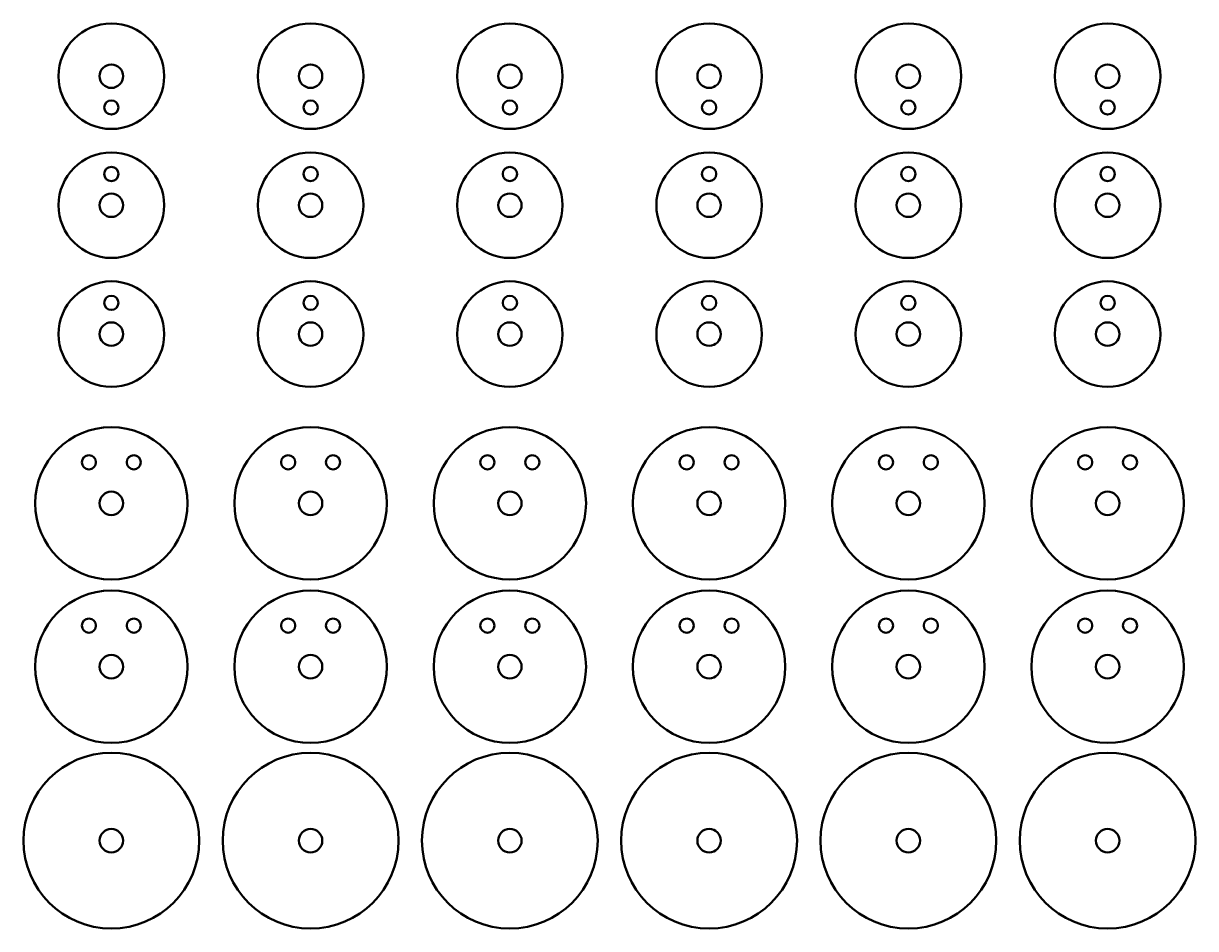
# Model space of a CAD drawing. Header units: inches. Extents: x 1117 to 1992, y -2324 to -585.
# Drawn here: x 1316.6 to 1416.6, y -1259.5 to -1182.3 of the extents above; entities that cross this region are included whole.
import ezdxf

# ---------------------------------------------------------------- set-up
doc = ezdxf.new("R2010")
doc.units = ezdxf.units.IN
doc.header["$MEASUREMENT"] = 0
doc.layers.add('Layer 1', color=7, linetype='Continuous')

# ---------------------------------------------------------------- blocks, each defined once
blk = doc.blocks.new('block 12')
at = {"layer": 'Layer 1', "color": 18, "lineweight": 50, "true_color": 0x010101}
for points in [[(1324.07, -1204.29), (1321.59, -1204.29), (1319.57, -1206.31), (1319.57, -1208.79), (1319.57, -1211.28), (1321.59, -1213.29), (1324.07, -1213.29), (1326.56, -1213.29), (1328.57, -1211.28), (1328.57, -1208.79), (1328.57, -1206.31), (1326.56, -1204.29), (1324.07, -1204.29)], [(1324.07, -1209.79), (1323.52, -1209.79), (1323.07, -1209.35), (1323.07, -1208.79), (1323.07, -1208.24), (1323.52, -1207.79), (1324.07, -1207.79), (1324.62, -1207.79), (1325.07, -1208.24), (1325.07, -1208.79), (1325.07, -1209.35), (1324.62, -1209.79), (1324.07, -1209.79)]]:
    blk.add_open_spline(points, degree=3, knots=[0, 0, 0, 0, 1, 1, 1, 2, 2, 2, 3, 3, 3, 4, 4, 4, 4], dxfattribs=at)
at = {"layer": 'Layer 1', "color": 240, "lineweight": 50, "true_color": 0xec2227}
blk.add_open_spline([(1324.07, -1205.52), (1324.41, -1205.52), (1324.68, -1205.79), (1324.68, -1206.13), (1324.68, -1206.46), (1324.41, -1206.73), (1324.07, -1206.73), (1323.74, -1206.73), (1323.46, -1206.46), (1323.46, -1206.13), (1323.46, -1205.79), (1323.74, -1205.52), (1324.07, -1205.52)], degree=3, knots=[0, 0, 0, 0, 1, 1, 1, 2, 2, 2, 3, 3, 3, 4, 4, 4, 4], dxfattribs=at)
blk = doc.blocks.new('block 13')
at = {"layer": 'Layer 1', "color": 18, "lineweight": 50, "true_color": 0x010101}
for points in [[(1324.07, -1193.3), (1321.59, -1193.3), (1319.57, -1195.31), (1319.57, -1197.8), (1319.57, -1200.28), (1321.59, -1202.3), (1324.07, -1202.3), (1326.56, -1202.3), (1328.57, -1200.28), (1328.57, -1197.8), (1328.57, -1195.31), (1326.56, -1193.3), (1324.07, -1193.3)], [(1324.07, -1198.8), (1323.52, -1198.8), (1323.07, -1198.35), (1323.07, -1197.8), (1323.07, -1197.25), (1323.52, -1196.8), (1324.07, -1196.8), (1324.62, -1196.8), (1325.07, -1197.25), (1325.07, -1197.8), (1325.07, -1198.35), (1324.62, -1198.8), (1324.07, -1198.8)]]:
    blk.add_open_spline(points, degree=3, knots=[0, 0, 0, 0, 1, 1, 1, 2, 2, 2, 3, 3, 3, 4, 4, 4, 4], dxfattribs=at)
at = {"layer": 'Layer 1', "color": 240, "lineweight": 50, "true_color": 0xec2227}
blk.add_open_spline([(1324.07, -1194.52), (1324.41, -1194.52), (1324.68, -1194.8), (1324.68, -1195.13), (1324.68, -1195.47), (1324.41, -1195.74), (1324.07, -1195.74), (1323.74, -1195.74), (1323.46, -1195.47), (1323.46, -1195.13), (1323.46, -1194.8), (1323.74, -1194.52), (1324.07, -1194.52)], degree=3, knots=[0, 0, 0, 0, 1, 1, 1, 2, 2, 2, 3, 3, 3, 4, 4, 4, 4], dxfattribs=at)
blk = doc.blocks.new('block 14')
at = {"layer": 'Layer 1', "color": 18, "lineweight": 50, "true_color": 0x010101}
for points in [[(1324.07, -1216.73), (1320.48, -1216.73), (1317.57, -1219.64), (1317.57, -1223.23), (1317.57, -1226.82), (1320.48, -1229.73), (1324.07, -1229.73), (1327.66, -1229.73), (1330.57, -1226.82), (1330.57, -1223.23), (1330.57, -1219.64), (1327.66, -1216.73), (1324.07, -1216.73)], [(1324.07, -1224.23), (1323.52, -1224.23), (1323.07, -1223.78), (1323.07, -1223.23), (1323.07, -1222.68), (1323.52, -1222.23), (1324.07, -1222.23), (1324.62, -1222.23), (1325.07, -1222.68), (1325.07, -1223.23), (1325.07, -1223.78), (1324.62, -1224.23), (1324.07, -1224.23)]]:
    blk.add_open_spline(points, degree=3, knots=[0, 0, 0, 0, 1, 1, 1, 2, 2, 2, 3, 3, 3, 4, 4, 4, 4], dxfattribs=at)
at = {"layer": 'Layer 1', "color": 240, "lineweight": 50, "true_color": 0xec2227}
for points in [[(1322.16, -1219.12), (1322.49, -1219.12), (1322.76, -1219.39), (1322.76, -1219.73), (1322.76, -1220.06), (1322.49, -1220.34), (1322.16, -1220.34), (1321.82, -1220.34), (1321.55, -1220.06), (1321.55, -1219.73), (1321.55, -1219.39), (1321.82, -1219.12), (1322.16, -1219.12)], [(1325.99, -1219.12), (1326.32, -1219.12), (1326.59, -1219.39), (1326.59, -1219.73), (1326.59, -1220.06), (1326.32, -1220.34), (1325.99, -1220.34), (1325.65, -1220.34), (1325.38, -1220.06), (1325.38, -1219.73), (1325.38, -1219.39), (1325.65, -1219.12), (1325.99, -1219.12)]]:
    blk.add_open_spline(points, degree=3, knots=[0, 0, 0, 0, 1, 1, 1, 2, 2, 2, 3, 3, 3, 4, 4, 4, 4], dxfattribs=at)
blk = doc.blocks.new('block 15')
at = {"layer": 'Layer 1', "color": 18, "lineweight": 50, "true_color": 0x010101}
for points in [[(1324.07, -1230.67), (1320.48, -1230.67), (1317.57, -1233.58), (1317.57, -1237.17), (1317.57, -1240.76), (1320.48, -1243.67), (1324.07, -1243.67), (1327.66, -1243.67), (1330.57, -1240.76), (1330.57, -1237.17), (1330.57, -1233.58), (1327.66, -1230.67), (1324.07, -1230.67)], [(1324.07, -1238.17), (1323.52, -1238.17), (1323.07, -1237.72), (1323.07, -1237.17), (1323.07, -1236.61), (1323.52, -1236.17), (1324.07, -1236.17), (1324.62, -1236.17), (1325.07, -1236.61), (1325.07, -1237.17), (1325.07, -1237.72), (1324.62, -1238.17), (1324.07, -1238.17)]]:
    blk.add_open_spline(points, degree=3, knots=[0, 0, 0, 0, 1, 1, 1, 2, 2, 2, 3, 3, 3, 4, 4, 4, 4], dxfattribs=at)
at = {"layer": 'Layer 1', "color": 240, "lineweight": 50, "true_color": 0xec2227}
for points in [[(1322.16, -1233.06), (1322.49, -1233.06), (1322.76, -1233.33), (1322.76, -1233.66), (1322.76, -1234), (1322.49, -1234.27), (1322.16, -1234.27), (1321.82, -1234.27), (1321.55, -1234), (1321.55, -1233.66), (1321.55, -1233.33), (1321.82, -1233.06), (1322.16, -1233.06)], [(1325.99, -1233.06), (1326.32, -1233.06), (1326.59, -1233.33), (1326.59, -1233.66), (1326.59, -1234), (1326.32, -1234.27), (1325.99, -1234.27), (1325.65, -1234.27), (1325.38, -1234), (1325.38, -1233.66), (1325.38, -1233.33), (1325.65, -1233.06), (1325.99, -1233.06)]]:
    blk.add_open_spline(points, degree=3, knots=[0, 0, 0, 0, 1, 1, 1, 2, 2, 2, 3, 3, 3, 4, 4, 4, 4], dxfattribs=at)
blk = doc.blocks.new('block 16')
at = {"layer": 'Layer 1', "color": 18, "lineweight": 50, "true_color": 0x010101}
for points in [[(1328.57, -1186.79), (1328.57, -1184.3), (1326.56, -1182.29), (1324.07, -1182.29), (1321.59, -1182.29), (1319.57, -1184.3), (1319.57, -1186.79), (1319.57, -1189.27), (1321.59, -1191.29), (1324.07, -1191.29), (1326.56, -1191.29), (1328.57, -1189.27), (1328.57, -1186.79)], [(1325.07, -1186.79), (1325.07, -1187.34), (1324.62, -1187.79), (1324.07, -1187.79), (1323.52, -1187.79), (1323.07, -1187.34), (1323.07, -1186.79), (1323.07, -1186.24), (1323.52, -1185.79), (1324.07, -1185.79), (1324.62, -1185.79), (1325.07, -1186.24), (1325.07, -1186.79)]]:
    blk.add_open_spline(points, degree=3, knots=[0, 0, 0, 0, 1, 1, 1, 2, 2, 2, 3, 3, 3, 4, 4, 4, 4], dxfattribs=at)
at = {"layer": 'Layer 1', "color": 240, "lineweight": 50, "true_color": 0xec2227}
blk.add_open_spline([(1324.07, -1188.85), (1324.41, -1188.85), (1324.68, -1189.12), (1324.68, -1189.46), (1324.68, -1189.79), (1324.41, -1190.06), (1324.07, -1190.06), (1323.74, -1190.06), (1323.46, -1189.79), (1323.46, -1189.46), (1323.46, -1189.12), (1323.74, -1188.85), (1324.07, -1188.85)], degree=3, knots=[0, 0, 0, 0, 1, 1, 1, 2, 2, 2, 3, 3, 3, 4, 4, 4, 4], dxfattribs=at)
blk = doc.blocks.new('block 19')
at = {"layer": 'Layer 1', "color": 18, "lineweight": 50, "true_color": 0x010101}
for points in [[(1341.07, -1204.29), (1338.59, -1204.29), (1336.57, -1206.31), (1336.57, -1208.79), (1336.57, -1211.28), (1338.59, -1213.29), (1341.07, -1213.29), (1343.56, -1213.29), (1345.57, -1211.28), (1345.57, -1208.79), (1345.57, -1206.31), (1343.56, -1204.29), (1341.07, -1204.29)], [(1341.07, -1209.79), (1340.52, -1209.79), (1340.07, -1209.35), (1340.07, -1208.79), (1340.07, -1208.24), (1340.52, -1207.79), (1341.07, -1207.79), (1341.62, -1207.79), (1342.07, -1208.24), (1342.07, -1208.79), (1342.07, -1209.35), (1341.62, -1209.79), (1341.07, -1209.79)]]:
    blk.add_open_spline(points, degree=3, knots=[0, 0, 0, 0, 1, 1, 1, 2, 2, 2, 3, 3, 3, 4, 4, 4, 4], dxfattribs=at)
at = {"layer": 'Layer 1', "color": 240, "lineweight": 50, "true_color": 0xec2227}
blk.add_open_spline([(1341.07, -1205.52), (1341.41, -1205.52), (1341.68, -1205.79), (1341.68, -1206.13), (1341.68, -1206.46), (1341.41, -1206.73), (1341.07, -1206.73), (1340.74, -1206.73), (1340.46, -1206.46), (1340.46, -1206.13), (1340.46, -1205.79), (1340.74, -1205.52), (1341.07, -1205.52)], degree=3, knots=[0, 0, 0, 0, 1, 1, 1, 2, 2, 2, 3, 3, 3, 4, 4, 4, 4], dxfattribs=at)
blk = doc.blocks.new('block 20')
at = {"layer": 'Layer 1', "color": 18, "lineweight": 50, "true_color": 0x010101}
for points in [[(1341.07, -1193.3), (1338.59, -1193.3), (1336.57, -1195.31), (1336.57, -1197.8), (1336.57, -1200.28), (1338.59, -1202.3), (1341.07, -1202.3), (1343.56, -1202.3), (1345.57, -1200.28), (1345.57, -1197.8), (1345.57, -1195.31), (1343.56, -1193.3), (1341.07, -1193.3)], [(1341.07, -1198.8), (1340.52, -1198.8), (1340.07, -1198.35), (1340.07, -1197.8), (1340.07, -1197.25), (1340.52, -1196.8), (1341.07, -1196.8), (1341.62, -1196.8), (1342.07, -1197.25), (1342.07, -1197.8), (1342.07, -1198.35), (1341.62, -1198.8), (1341.07, -1198.8)]]:
    blk.add_open_spline(points, degree=3, knots=[0, 0, 0, 0, 1, 1, 1, 2, 2, 2, 3, 3, 3, 4, 4, 4, 4], dxfattribs=at)
at = {"layer": 'Layer 1', "color": 240, "lineweight": 50, "true_color": 0xec2227}
blk.add_open_spline([(1341.07, -1194.52), (1341.41, -1194.52), (1341.68, -1194.8), (1341.68, -1195.13), (1341.68, -1195.47), (1341.41, -1195.74), (1341.07, -1195.74), (1340.74, -1195.74), (1340.46, -1195.47), (1340.46, -1195.13), (1340.46, -1194.8), (1340.74, -1194.52), (1341.07, -1194.52)], degree=3, knots=[0, 0, 0, 0, 1, 1, 1, 2, 2, 2, 3, 3, 3, 4, 4, 4, 4], dxfattribs=at)
blk = doc.blocks.new('block 21')
at = {"layer": 'Layer 1', "color": 18, "lineweight": 50, "true_color": 0x010101}
for points in [[(1341.07, -1216.73), (1337.48, -1216.73), (1334.57, -1219.64), (1334.57, -1223.23), (1334.57, -1226.82), (1337.48, -1229.73), (1341.07, -1229.73), (1344.66, -1229.73), (1347.57, -1226.82), (1347.57, -1223.23), (1347.57, -1219.64), (1344.66, -1216.73), (1341.07, -1216.73)], [(1341.07, -1224.23), (1340.52, -1224.23), (1340.07, -1223.78), (1340.07, -1223.23), (1340.07, -1222.68), (1340.52, -1222.23), (1341.07, -1222.23), (1341.62, -1222.23), (1342.07, -1222.68), (1342.07, -1223.23), (1342.07, -1223.78), (1341.62, -1224.23), (1341.07, -1224.23)]]:
    blk.add_open_spline(points, degree=3, knots=[0, 0, 0, 0, 1, 1, 1, 2, 2, 2, 3, 3, 3, 4, 4, 4, 4], dxfattribs=at)
at = {"layer": 'Layer 1', "color": 240, "lineweight": 50, "true_color": 0xec2227}
for points in [[(1339.16, -1219.12), (1339.49, -1219.12), (1339.76, -1219.39), (1339.76, -1219.73), (1339.76, -1220.06), (1339.49, -1220.34), (1339.16, -1220.34), (1338.82, -1220.34), (1338.55, -1220.06), (1338.55, -1219.73), (1338.55, -1219.39), (1338.82, -1219.12), (1339.16, -1219.12)], [(1342.99, -1219.12), (1343.32, -1219.12), (1343.59, -1219.39), (1343.59, -1219.73), (1343.59, -1220.06), (1343.32, -1220.34), (1342.99, -1220.34), (1342.65, -1220.34), (1342.38, -1220.06), (1342.38, -1219.73), (1342.38, -1219.39), (1342.65, -1219.12), (1342.99, -1219.12)]]:
    blk.add_open_spline(points, degree=3, knots=[0, 0, 0, 0, 1, 1, 1, 2, 2, 2, 3, 3, 3, 4, 4, 4, 4], dxfattribs=at)
blk = doc.blocks.new('block 22')
at = {"layer": 'Layer 1', "color": 18, "lineweight": 50, "true_color": 0x010101}
for points in [[(1341.07, -1230.67), (1337.48, -1230.67), (1334.57, -1233.58), (1334.57, -1237.17), (1334.57, -1240.76), (1337.48, -1243.67), (1341.07, -1243.67), (1344.66, -1243.67), (1347.57, -1240.76), (1347.57, -1237.17), (1347.57, -1233.58), (1344.66, -1230.67), (1341.07, -1230.67)], [(1341.07, -1238.17), (1340.52, -1238.17), (1340.07, -1237.72), (1340.07, -1237.17), (1340.07, -1236.61), (1340.52, -1236.17), (1341.07, -1236.17), (1341.62, -1236.17), (1342.07, -1236.61), (1342.07, -1237.17), (1342.07, -1237.72), (1341.62, -1238.17), (1341.07, -1238.17)]]:
    blk.add_open_spline(points, degree=3, knots=[0, 0, 0, 0, 1, 1, 1, 2, 2, 2, 3, 3, 3, 4, 4, 4, 4], dxfattribs=at)
at = {"layer": 'Layer 1', "color": 240, "lineweight": 50, "true_color": 0xec2227}
for points in [[(1339.16, -1233.06), (1339.49, -1233.06), (1339.76, -1233.33), (1339.76, -1233.66), (1339.76, -1234), (1339.49, -1234.27), (1339.16, -1234.27), (1338.82, -1234.27), (1338.55, -1234), (1338.55, -1233.66), (1338.55, -1233.33), (1338.82, -1233.06), (1339.16, -1233.06)], [(1342.99, -1233.06), (1343.32, -1233.06), (1343.59, -1233.33), (1343.59, -1233.66), (1343.59, -1234), (1343.32, -1234.27), (1342.99, -1234.27), (1342.65, -1234.27), (1342.38, -1234), (1342.38, -1233.66), (1342.38, -1233.33), (1342.65, -1233.06), (1342.99, -1233.06)]]:
    blk.add_open_spline(points, degree=3, knots=[0, 0, 0, 0, 1, 1, 1, 2, 2, 2, 3, 3, 3, 4, 4, 4, 4], dxfattribs=at)
blk = doc.blocks.new('block 23')
at = {"layer": 'Layer 1', "color": 18, "lineweight": 50, "true_color": 0x010101}
for points in [[(1345.57, -1186.79), (1345.57, -1184.3), (1343.56, -1182.29), (1341.07, -1182.29), (1338.59, -1182.29), (1336.57, -1184.3), (1336.57, -1186.79), (1336.57, -1189.27), (1338.59, -1191.29), (1341.07, -1191.29), (1343.56, -1191.29), (1345.57, -1189.27), (1345.57, -1186.79)], [(1342.07, -1186.79), (1342.07, -1187.34), (1341.62, -1187.79), (1341.07, -1187.79), (1340.52, -1187.79), (1340.07, -1187.34), (1340.07, -1186.79), (1340.07, -1186.24), (1340.52, -1185.79), (1341.07, -1185.79), (1341.62, -1185.79), (1342.07, -1186.24), (1342.07, -1186.79)]]:
    blk.add_open_spline(points, degree=3, knots=[0, 0, 0, 0, 1, 1, 1, 2, 2, 2, 3, 3, 3, 4, 4, 4, 4], dxfattribs=at)
at = {"layer": 'Layer 1', "color": 240, "lineweight": 50, "true_color": 0xec2227}
blk.add_open_spline([(1341.07, -1188.85), (1341.41, -1188.85), (1341.68, -1189.12), (1341.68, -1189.46), (1341.68, -1189.79), (1341.41, -1190.06), (1341.07, -1190.06), (1340.74, -1190.06), (1340.46, -1189.79), (1340.46, -1189.46), (1340.46, -1189.12), (1340.74, -1188.85), (1341.07, -1188.85)], degree=3, knots=[0, 0, 0, 0, 1, 1, 1, 2, 2, 2, 3, 3, 3, 4, 4, 4, 4], dxfattribs=at)
blk = doc.blocks.new('block 26')
at = {"layer": 'Layer 1', "color": 18, "lineweight": 50, "true_color": 0x010101}
for points in [[(1358.07, -1204.29), (1355.59, -1204.29), (1353.57, -1206.31), (1353.57, -1208.79), (1353.57, -1211.28), (1355.59, -1213.29), (1358.07, -1213.29), (1360.56, -1213.29), (1362.57, -1211.28), (1362.57, -1208.79), (1362.57, -1206.31), (1360.56, -1204.29), (1358.07, -1204.29)], [(1358.07, -1209.79), (1357.52, -1209.79), (1357.07, -1209.35), (1357.07, -1208.79), (1357.07, -1208.24), (1357.52, -1207.79), (1358.07, -1207.79), (1358.62, -1207.79), (1359.07, -1208.24), (1359.07, -1208.79), (1359.07, -1209.35), (1358.62, -1209.79), (1358.07, -1209.79)]]:
    blk.add_open_spline(points, degree=3, knots=[0, 0, 0, 0, 1, 1, 1, 2, 2, 2, 3, 3, 3, 4, 4, 4, 4], dxfattribs=at)
at = {"layer": 'Layer 1', "color": 240, "lineweight": 50, "true_color": 0xec2227}
blk.add_open_spline([(1358.07, -1205.52), (1358.41, -1205.52), (1358.68, -1205.79), (1358.68, -1206.13), (1358.68, -1206.46), (1358.41, -1206.73), (1358.07, -1206.73), (1357.74, -1206.73), (1357.46, -1206.46), (1357.46, -1206.13), (1357.46, -1205.79), (1357.74, -1205.52), (1358.07, -1205.52)], degree=3, knots=[0, 0, 0, 0, 1, 1, 1, 2, 2, 2, 3, 3, 3, 4, 4, 4, 4], dxfattribs=at)
blk = doc.blocks.new('block 27')
at = {"layer": 'Layer 1', "color": 18, "lineweight": 50, "true_color": 0x010101}
for points in [[(1358.07, -1193.3), (1355.59, -1193.3), (1353.57, -1195.31), (1353.57, -1197.8), (1353.57, -1200.28), (1355.59, -1202.3), (1358.07, -1202.3), (1360.56, -1202.3), (1362.57, -1200.28), (1362.57, -1197.8), (1362.57, -1195.31), (1360.56, -1193.3), (1358.07, -1193.3)], [(1358.07, -1198.8), (1357.52, -1198.8), (1357.07, -1198.35), (1357.07, -1197.8), (1357.07, -1197.25), (1357.52, -1196.8), (1358.07, -1196.8), (1358.62, -1196.8), (1359.07, -1197.25), (1359.07, -1197.8), (1359.07, -1198.35), (1358.62, -1198.8), (1358.07, -1198.8)]]:
    blk.add_open_spline(points, degree=3, knots=[0, 0, 0, 0, 1, 1, 1, 2, 2, 2, 3, 3, 3, 4, 4, 4, 4], dxfattribs=at)
at = {"layer": 'Layer 1', "color": 240, "lineweight": 50, "true_color": 0xec2227}
blk.add_open_spline([(1358.07, -1194.52), (1358.41, -1194.52), (1358.68, -1194.8), (1358.68, -1195.13), (1358.68, -1195.47), (1358.41, -1195.74), (1358.07, -1195.74), (1357.74, -1195.74), (1357.46, -1195.47), (1357.46, -1195.13), (1357.46, -1194.8), (1357.74, -1194.52), (1358.07, -1194.52)], degree=3, knots=[0, 0, 0, 0, 1, 1, 1, 2, 2, 2, 3, 3, 3, 4, 4, 4, 4], dxfattribs=at)
blk = doc.blocks.new('block 28')
at = {"layer": 'Layer 1', "color": 18, "lineweight": 50, "true_color": 0x010101}
for points in [[(1358.07, -1216.73), (1354.48, -1216.73), (1351.57, -1219.64), (1351.57, -1223.23), (1351.57, -1226.82), (1354.48, -1229.73), (1358.07, -1229.73), (1361.66, -1229.73), (1364.57, -1226.82), (1364.57, -1223.23), (1364.57, -1219.64), (1361.66, -1216.73), (1358.07, -1216.73)], [(1358.07, -1224.23), (1357.52, -1224.23), (1357.07, -1223.78), (1357.07, -1223.23), (1357.07, -1222.68), (1357.52, -1222.23), (1358.07, -1222.23), (1358.62, -1222.23), (1359.07, -1222.68), (1359.07, -1223.23), (1359.07, -1223.78), (1358.62, -1224.23), (1358.07, -1224.23)]]:
    blk.add_open_spline(points, degree=3, knots=[0, 0, 0, 0, 1, 1, 1, 2, 2, 2, 3, 3, 3, 4, 4, 4, 4], dxfattribs=at)
at = {"layer": 'Layer 1', "color": 240, "lineweight": 50, "true_color": 0xec2227}
for points in [[(1356.16, -1219.12), (1356.49, -1219.12), (1356.76, -1219.39), (1356.76, -1219.73), (1356.76, -1220.06), (1356.49, -1220.34), (1356.16, -1220.34), (1355.82, -1220.34), (1355.55, -1220.06), (1355.55, -1219.73), (1355.55, -1219.39), (1355.82, -1219.12), (1356.16, -1219.12)], [(1359.98, -1219.12), (1360.32, -1219.12), (1360.59, -1219.39), (1360.59, -1219.73), (1360.59, -1220.06), (1360.32, -1220.34), (1359.98, -1220.34), (1359.65, -1220.34), (1359.38, -1220.06), (1359.38, -1219.73), (1359.38, -1219.39), (1359.65, -1219.12), (1359.98, -1219.12)]]:
    blk.add_open_spline(points, degree=3, knots=[0, 0, 0, 0, 1, 1, 1, 2, 2, 2, 3, 3, 3, 4, 4, 4, 4], dxfattribs=at)
blk = doc.blocks.new('block 29')
at = {"layer": 'Layer 1', "color": 18, "lineweight": 50, "true_color": 0x010101}
for points in [[(1358.07, -1230.67), (1354.48, -1230.67), (1351.57, -1233.58), (1351.57, -1237.17), (1351.57, -1240.76), (1354.48, -1243.67), (1358.07, -1243.67), (1361.66, -1243.67), (1364.57, -1240.76), (1364.57, -1237.17), (1364.57, -1233.58), (1361.66, -1230.67), (1358.07, -1230.67)], [(1358.07, -1238.17), (1357.52, -1238.17), (1357.07, -1237.72), (1357.07, -1237.17), (1357.07, -1236.61), (1357.52, -1236.17), (1358.07, -1236.17), (1358.62, -1236.17), (1359.07, -1236.61), (1359.07, -1237.17), (1359.07, -1237.72), (1358.62, -1238.17), (1358.07, -1238.17)]]:
    blk.add_open_spline(points, degree=3, knots=[0, 0, 0, 0, 1, 1, 1, 2, 2, 2, 3, 3, 3, 4, 4, 4, 4], dxfattribs=at)
at = {"layer": 'Layer 1', "color": 240, "lineweight": 50, "true_color": 0xec2227}
for points in [[(1356.16, -1233.06), (1356.49, -1233.06), (1356.76, -1233.33), (1356.76, -1233.66), (1356.76, -1234), (1356.49, -1234.27), (1356.16, -1234.27), (1355.82, -1234.27), (1355.55, -1234), (1355.55, -1233.66), (1355.55, -1233.33), (1355.82, -1233.06), (1356.16, -1233.06)], [(1359.98, -1233.06), (1360.32, -1233.06), (1360.59, -1233.33), (1360.59, -1233.66), (1360.59, -1234), (1360.32, -1234.27), (1359.98, -1234.27), (1359.65, -1234.27), (1359.38, -1234), (1359.38, -1233.66), (1359.38, -1233.33), (1359.65, -1233.06), (1359.98, -1233.06)]]:
    blk.add_open_spline(points, degree=3, knots=[0, 0, 0, 0, 1, 1, 1, 2, 2, 2, 3, 3, 3, 4, 4, 4, 4], dxfattribs=at)
blk = doc.blocks.new('block 30')
at = {"layer": 'Layer 1', "color": 18, "lineweight": 50, "true_color": 0x010101}
for points in [[(1362.57, -1186.79), (1362.57, -1184.3), (1360.56, -1182.29), (1358.07, -1182.29), (1355.59, -1182.29), (1353.57, -1184.3), (1353.57, -1186.79), (1353.57, -1189.27), (1355.59, -1191.29), (1358.07, -1191.29), (1360.56, -1191.29), (1362.57, -1189.27), (1362.57, -1186.79)], [(1359.07, -1186.79), (1359.07, -1187.34), (1358.62, -1187.79), (1358.07, -1187.79), (1357.52, -1187.79), (1357.07, -1187.34), (1357.07, -1186.79), (1357.07, -1186.24), (1357.52, -1185.79), (1358.07, -1185.79), (1358.62, -1185.79), (1359.07, -1186.24), (1359.07, -1186.79)]]:
    blk.add_open_spline(points, degree=3, knots=[0, 0, 0, 0, 1, 1, 1, 2, 2, 2, 3, 3, 3, 4, 4, 4, 4], dxfattribs=at)
at = {"layer": 'Layer 1', "color": 240, "lineweight": 50, "true_color": 0xec2227}
blk.add_open_spline([(1358.07, -1188.85), (1358.41, -1188.85), (1358.68, -1189.12), (1358.68, -1189.46), (1358.68, -1189.79), (1358.41, -1190.06), (1358.07, -1190.06), (1357.74, -1190.06), (1357.46, -1189.79), (1357.46, -1189.46), (1357.46, -1189.12), (1357.74, -1188.85), (1358.07, -1188.85)], degree=3, knots=[0, 0, 0, 0, 1, 1, 1, 2, 2, 2, 3, 3, 3, 4, 4, 4, 4], dxfattribs=at)
blk = doc.blocks.new('block 33')
at = {"layer": 'Layer 1', "color": 18, "lineweight": 50, "true_color": 0x010101}
for points in [[(1375.07, -1204.29), (1372.59, -1204.29), (1370.57, -1206.31), (1370.57, -1208.79), (1370.57, -1211.28), (1372.59, -1213.29), (1375.07, -1213.29), (1377.56, -1213.29), (1379.57, -1211.28), (1379.57, -1208.79), (1379.57, -1206.31), (1377.56, -1204.29), (1375.07, -1204.29)], [(1375.07, -1209.79), (1374.52, -1209.79), (1374.07, -1209.35), (1374.07, -1208.79), (1374.07, -1208.24), (1374.52, -1207.79), (1375.07, -1207.79), (1375.62, -1207.79), (1376.07, -1208.24), (1376.07, -1208.79), (1376.07, -1209.35), (1375.62, -1209.79), (1375.07, -1209.79)]]:
    blk.add_open_spline(points, degree=3, knots=[0, 0, 0, 0, 1, 1, 1, 2, 2, 2, 3, 3, 3, 4, 4, 4, 4], dxfattribs=at)
at = {"layer": 'Layer 1', "color": 240, "lineweight": 50, "true_color": 0xec2227}
blk.add_open_spline([(1375.07, -1205.52), (1375.41, -1205.52), (1375.68, -1205.79), (1375.68, -1206.13), (1375.68, -1206.46), (1375.41, -1206.73), (1375.07, -1206.73), (1374.74, -1206.73), (1374.46, -1206.46), (1374.46, -1206.13), (1374.46, -1205.79), (1374.74, -1205.52), (1375.07, -1205.52)], degree=3, knots=[0, 0, 0, 0, 1, 1, 1, 2, 2, 2, 3, 3, 3, 4, 4, 4, 4], dxfattribs=at)
blk = doc.blocks.new('block 34')
at = {"layer": 'Layer 1', "color": 18, "lineweight": 50, "true_color": 0x010101}
for points in [[(1375.07, -1193.3), (1372.59, -1193.3), (1370.57, -1195.31), (1370.57, -1197.8), (1370.57, -1200.28), (1372.59, -1202.3), (1375.07, -1202.3), (1377.56, -1202.3), (1379.57, -1200.28), (1379.57, -1197.8), (1379.57, -1195.31), (1377.56, -1193.3), (1375.07, -1193.3)], [(1375.07, -1198.8), (1374.52, -1198.8), (1374.07, -1198.35), (1374.07, -1197.8), (1374.07, -1197.25), (1374.52, -1196.8), (1375.07, -1196.8), (1375.62, -1196.8), (1376.07, -1197.25), (1376.07, -1197.8), (1376.07, -1198.35), (1375.62, -1198.8), (1375.07, -1198.8)]]:
    blk.add_open_spline(points, degree=3, knots=[0, 0, 0, 0, 1, 1, 1, 2, 2, 2, 3, 3, 3, 4, 4, 4, 4], dxfattribs=at)
at = {"layer": 'Layer 1', "color": 240, "lineweight": 50, "true_color": 0xec2227}
blk.add_open_spline([(1375.07, -1194.52), (1375.41, -1194.52), (1375.68, -1194.8), (1375.68, -1195.13), (1375.68, -1195.47), (1375.41, -1195.74), (1375.07, -1195.74), (1374.74, -1195.74), (1374.46, -1195.47), (1374.46, -1195.13), (1374.46, -1194.8), (1374.74, -1194.52), (1375.07, -1194.52)], degree=3, knots=[0, 0, 0, 0, 1, 1, 1, 2, 2, 2, 3, 3, 3, 4, 4, 4, 4], dxfattribs=at)
blk = doc.blocks.new('block 35')
at = {"layer": 'Layer 1', "color": 18, "lineweight": 50, "true_color": 0x010101}
for points in [[(1375.07, -1216.73), (1371.48, -1216.73), (1368.57, -1219.64), (1368.57, -1223.23), (1368.57, -1226.82), (1371.48, -1229.73), (1375.07, -1229.73), (1378.66, -1229.73), (1381.57, -1226.82), (1381.57, -1223.23), (1381.57, -1219.64), (1378.66, -1216.73), (1375.07, -1216.73)], [(1375.07, -1224.23), (1374.52, -1224.23), (1374.07, -1223.78), (1374.07, -1223.23), (1374.07, -1222.68), (1374.52, -1222.23), (1375.07, -1222.23), (1375.62, -1222.23), (1376.07, -1222.68), (1376.07, -1223.23), (1376.07, -1223.78), (1375.62, -1224.23), (1375.07, -1224.23)]]:
    blk.add_open_spline(points, degree=3, knots=[0, 0, 0, 0, 1, 1, 1, 2, 2, 2, 3, 3, 3, 4, 4, 4, 4], dxfattribs=at)
at = {"layer": 'Layer 1', "color": 240, "lineweight": 50, "true_color": 0xec2227}
for points in [[(1373.16, -1219.12), (1373.49, -1219.12), (1373.76, -1219.39), (1373.76, -1219.73), (1373.76, -1220.06), (1373.49, -1220.34), (1373.16, -1220.34), (1372.82, -1220.34), (1372.55, -1220.06), (1372.55, -1219.73), (1372.55, -1219.39), (1372.82, -1219.12), (1373.16, -1219.12)], [(1376.99, -1219.12), (1377.32, -1219.12), (1377.59, -1219.39), (1377.59, -1219.73), (1377.59, -1220.06), (1377.32, -1220.34), (1376.99, -1220.34), (1376.65, -1220.34), (1376.38, -1220.06), (1376.38, -1219.73), (1376.38, -1219.39), (1376.65, -1219.12), (1376.99, -1219.12)]]:
    blk.add_open_spline(points, degree=3, knots=[0, 0, 0, 0, 1, 1, 1, 2, 2, 2, 3, 3, 3, 4, 4, 4, 4], dxfattribs=at)
blk = doc.blocks.new('block 36')
at = {"layer": 'Layer 1', "color": 18, "lineweight": 50, "true_color": 0x010101}
for points in [[(1375.07, -1230.67), (1371.48, -1230.67), (1368.57, -1233.58), (1368.57, -1237.17), (1368.57, -1240.76), (1371.48, -1243.67), (1375.07, -1243.67), (1378.66, -1243.67), (1381.57, -1240.76), (1381.57, -1237.17), (1381.57, -1233.58), (1378.66, -1230.67), (1375.07, -1230.67)], [(1375.07, -1238.17), (1374.52, -1238.17), (1374.07, -1237.72), (1374.07, -1237.17), (1374.07, -1236.61), (1374.52, -1236.17), (1375.07, -1236.17), (1375.62, -1236.17), (1376.07, -1236.61), (1376.07, -1237.17), (1376.07, -1237.72), (1375.62, -1238.17), (1375.07, -1238.17)]]:
    blk.add_open_spline(points, degree=3, knots=[0, 0, 0, 0, 1, 1, 1, 2, 2, 2, 3, 3, 3, 4, 4, 4, 4], dxfattribs=at)
at = {"layer": 'Layer 1', "color": 240, "lineweight": 50, "true_color": 0xec2227}
for points in [[(1373.16, -1233.06), (1373.49, -1233.06), (1373.76, -1233.33), (1373.76, -1233.66), (1373.76, -1234), (1373.49, -1234.27), (1373.16, -1234.27), (1372.82, -1234.27), (1372.55, -1234), (1372.55, -1233.66), (1372.55, -1233.33), (1372.82, -1233.06), (1373.16, -1233.06)], [(1376.99, -1233.06), (1377.32, -1233.06), (1377.59, -1233.33), (1377.59, -1233.66), (1377.59, -1234), (1377.32, -1234.27), (1376.99, -1234.27), (1376.65, -1234.27), (1376.38, -1234), (1376.38, -1233.66), (1376.38, -1233.33), (1376.65, -1233.06), (1376.99, -1233.06)]]:
    blk.add_open_spline(points, degree=3, knots=[0, 0, 0, 0, 1, 1, 1, 2, 2, 2, 3, 3, 3, 4, 4, 4, 4], dxfattribs=at)
blk = doc.blocks.new('block 37')
at = {"layer": 'Layer 1', "color": 18, "lineweight": 50, "true_color": 0x010101}
for points in [[(1379.57, -1186.79), (1379.57, -1184.3), (1377.56, -1182.29), (1375.07, -1182.29), (1372.59, -1182.29), (1370.57, -1184.3), (1370.57, -1186.79), (1370.57, -1189.27), (1372.59, -1191.29), (1375.07, -1191.29), (1377.56, -1191.29), (1379.57, -1189.27), (1379.57, -1186.79)], [(1376.07, -1186.79), (1376.07, -1187.34), (1375.62, -1187.79), (1375.07, -1187.79), (1374.52, -1187.79), (1374.07, -1187.34), (1374.07, -1186.79), (1374.07, -1186.24), (1374.52, -1185.79), (1375.07, -1185.79), (1375.62, -1185.79), (1376.07, -1186.24), (1376.07, -1186.79)]]:
    blk.add_open_spline(points, degree=3, knots=[0, 0, 0, 0, 1, 1, 1, 2, 2, 2, 3, 3, 3, 4, 4, 4, 4], dxfattribs=at)
at = {"layer": 'Layer 1', "color": 240, "lineweight": 50, "true_color": 0xec2227}
blk.add_open_spline([(1375.07, -1188.85), (1375.41, -1188.85), (1375.68, -1189.12), (1375.68, -1189.46), (1375.68, -1189.79), (1375.41, -1190.06), (1375.07, -1190.06), (1374.74, -1190.06), (1374.46, -1189.79), (1374.46, -1189.46), (1374.46, -1189.12), (1374.74, -1188.85), (1375.07, -1188.85)], degree=3, knots=[0, 0, 0, 0, 1, 1, 1, 2, 2, 2, 3, 3, 3, 4, 4, 4, 4], dxfattribs=at)
blk = doc.blocks.new('block 40')
at = {"layer": 'Layer 1', "color": 18, "lineweight": 50, "true_color": 0x010101}
for points in [[(1392.07, -1204.29), (1389.59, -1204.29), (1387.57, -1206.31), (1387.57, -1208.79), (1387.57, -1211.28), (1389.59, -1213.29), (1392.07, -1213.29), (1394.56, -1213.29), (1396.57, -1211.28), (1396.57, -1208.79), (1396.57, -1206.31), (1394.56, -1204.29), (1392.07, -1204.29)], [(1392.07, -1209.79), (1391.52, -1209.79), (1391.07, -1209.35), (1391.07, -1208.79), (1391.07, -1208.24), (1391.52, -1207.79), (1392.07, -1207.79), (1392.62, -1207.79), (1393.07, -1208.24), (1393.07, -1208.79), (1393.07, -1209.35), (1392.62, -1209.79), (1392.07, -1209.79)]]:
    blk.add_open_spline(points, degree=3, knots=[0, 0, 0, 0, 1, 1, 1, 2, 2, 2, 3, 3, 3, 4, 4, 4, 4], dxfattribs=at)
at = {"layer": 'Layer 1', "color": 240, "lineweight": 50, "true_color": 0xec2227}
blk.add_open_spline([(1392.07, -1205.52), (1392.41, -1205.52), (1392.68, -1205.79), (1392.68, -1206.13), (1392.68, -1206.46), (1392.41, -1206.73), (1392.07, -1206.73), (1391.74, -1206.73), (1391.46, -1206.46), (1391.46, -1206.13), (1391.46, -1205.79), (1391.74, -1205.52), (1392.07, -1205.52)], degree=3, knots=[0, 0, 0, 0, 1, 1, 1, 2, 2, 2, 3, 3, 3, 4, 4, 4, 4], dxfattribs=at)
blk = doc.blocks.new('block 41')
at = {"layer": 'Layer 1', "color": 18, "lineweight": 50, "true_color": 0x010101}
for points in [[(1392.07, -1193.3), (1389.59, -1193.3), (1387.57, -1195.31), (1387.57, -1197.8), (1387.57, -1200.28), (1389.59, -1202.3), (1392.07, -1202.3), (1394.56, -1202.3), (1396.57, -1200.28), (1396.57, -1197.8), (1396.57, -1195.31), (1394.56, -1193.3), (1392.07, -1193.3)], [(1392.07, -1198.8), (1391.52, -1198.8), (1391.07, -1198.35), (1391.07, -1197.8), (1391.07, -1197.25), (1391.52, -1196.8), (1392.07, -1196.8), (1392.62, -1196.8), (1393.07, -1197.25), (1393.07, -1197.8), (1393.07, -1198.35), (1392.62, -1198.8), (1392.07, -1198.8)]]:
    blk.add_open_spline(points, degree=3, knots=[0, 0, 0, 0, 1, 1, 1, 2, 2, 2, 3, 3, 3, 4, 4, 4, 4], dxfattribs=at)
at = {"layer": 'Layer 1', "color": 240, "lineweight": 50, "true_color": 0xec2227}
blk.add_open_spline([(1392.07, -1194.52), (1392.41, -1194.52), (1392.68, -1194.8), (1392.68, -1195.13), (1392.68, -1195.47), (1392.41, -1195.74), (1392.07, -1195.74), (1391.74, -1195.74), (1391.46, -1195.47), (1391.46, -1195.13), (1391.46, -1194.8), (1391.74, -1194.52), (1392.07, -1194.52)], degree=3, knots=[0, 0, 0, 0, 1, 1, 1, 2, 2, 2, 3, 3, 3, 4, 4, 4, 4], dxfattribs=at)
blk = doc.blocks.new('block 42')
at = {"layer": 'Layer 1', "color": 18, "lineweight": 50, "true_color": 0x010101}
for points in [[(1392.07, -1216.73), (1388.48, -1216.73), (1385.57, -1219.64), (1385.57, -1223.23), (1385.57, -1226.82), (1388.48, -1229.73), (1392.07, -1229.73), (1395.66, -1229.73), (1398.57, -1226.82), (1398.57, -1223.23), (1398.57, -1219.64), (1395.66, -1216.73), (1392.07, -1216.73)], [(1392.07, -1224.23), (1391.52, -1224.23), (1391.07, -1223.78), (1391.07, -1223.23), (1391.07, -1222.68), (1391.52, -1222.23), (1392.07, -1222.23), (1392.62, -1222.23), (1393.07, -1222.68), (1393.07, -1223.23), (1393.07, -1223.78), (1392.62, -1224.23), (1392.07, -1224.23)]]:
    blk.add_open_spline(points, degree=3, knots=[0, 0, 0, 0, 1, 1, 1, 2, 2, 2, 3, 3, 3, 4, 4, 4, 4], dxfattribs=at)
at = {"layer": 'Layer 1', "color": 240, "lineweight": 50, "true_color": 0xec2227}
for points in [[(1390.16, -1219.12), (1390.49, -1219.12), (1390.76, -1219.39), (1390.76, -1219.73), (1390.76, -1220.06), (1390.49, -1220.34), (1390.16, -1220.34), (1389.82, -1220.34), (1389.55, -1220.06), (1389.55, -1219.73), (1389.55, -1219.39), (1389.82, -1219.12), (1390.16, -1219.12)], [(1393.98, -1219.12), (1394.32, -1219.12), (1394.59, -1219.39), (1394.59, -1219.73), (1394.59, -1220.06), (1394.32, -1220.34), (1393.98, -1220.34), (1393.65, -1220.34), (1393.38, -1220.06), (1393.38, -1219.73), (1393.38, -1219.39), (1393.65, -1219.12), (1393.98, -1219.12)]]:
    blk.add_open_spline(points, degree=3, knots=[0, 0, 0, 0, 1, 1, 1, 2, 2, 2, 3, 3, 3, 4, 4, 4, 4], dxfattribs=at)
blk = doc.blocks.new('block 43')
at = {"layer": 'Layer 1', "color": 18, "lineweight": 50, "true_color": 0x010101}
for points in [[(1392.07, -1230.67), (1388.48, -1230.67), (1385.57, -1233.58), (1385.57, -1237.17), (1385.57, -1240.76), (1388.48, -1243.67), (1392.07, -1243.67), (1395.66, -1243.67), (1398.57, -1240.76), (1398.57, -1237.17), (1398.57, -1233.58), (1395.66, -1230.67), (1392.07, -1230.67)], [(1392.07, -1238.17), (1391.52, -1238.17), (1391.07, -1237.72), (1391.07, -1237.17), (1391.07, -1236.61), (1391.52, -1236.17), (1392.07, -1236.17), (1392.62, -1236.17), (1393.07, -1236.61), (1393.07, -1237.17), (1393.07, -1237.72), (1392.62, -1238.17), (1392.07, -1238.17)]]:
    blk.add_open_spline(points, degree=3, knots=[0, 0, 0, 0, 1, 1, 1, 2, 2, 2, 3, 3, 3, 4, 4, 4, 4], dxfattribs=at)
at = {"layer": 'Layer 1', "color": 240, "lineweight": 50, "true_color": 0xec2227}
for points in [[(1390.16, -1233.06), (1390.49, -1233.06), (1390.76, -1233.33), (1390.76, -1233.66), (1390.76, -1234), (1390.49, -1234.27), (1390.16, -1234.27), (1389.82, -1234.27), (1389.55, -1234), (1389.55, -1233.66), (1389.55, -1233.33), (1389.82, -1233.06), (1390.16, -1233.06)], [(1393.98, -1233.06), (1394.32, -1233.06), (1394.59, -1233.33), (1394.59, -1233.66), (1394.59, -1234), (1394.32, -1234.27), (1393.98, -1234.27), (1393.65, -1234.27), (1393.38, -1234), (1393.38, -1233.66), (1393.38, -1233.33), (1393.65, -1233.06), (1393.98, -1233.06)]]:
    blk.add_open_spline(points, degree=3, knots=[0, 0, 0, 0, 1, 1, 1, 2, 2, 2, 3, 3, 3, 4, 4, 4, 4], dxfattribs=at)
blk = doc.blocks.new('block 44')
at = {"layer": 'Layer 1', "color": 18, "lineweight": 50, "true_color": 0x010101}
for points in [[(1396.57, -1186.79), (1396.57, -1184.3), (1394.56, -1182.29), (1392.07, -1182.29), (1389.59, -1182.29), (1387.57, -1184.3), (1387.57, -1186.79), (1387.57, -1189.27), (1389.59, -1191.29), (1392.07, -1191.29), (1394.56, -1191.29), (1396.57, -1189.27), (1396.57, -1186.79)], [(1393.07, -1186.79), (1393.07, -1187.34), (1392.62, -1187.79), (1392.07, -1187.79), (1391.52, -1187.79), (1391.07, -1187.34), (1391.07, -1186.79), (1391.07, -1186.24), (1391.52, -1185.79), (1392.07, -1185.79), (1392.62, -1185.79), (1393.07, -1186.24), (1393.07, -1186.79)]]:
    blk.add_open_spline(points, degree=3, knots=[0, 0, 0, 0, 1, 1, 1, 2, 2, 2, 3, 3, 3, 4, 4, 4, 4], dxfattribs=at)
at = {"layer": 'Layer 1', "color": 240, "lineweight": 50, "true_color": 0xec2227}
blk.add_open_spline([(1392.07, -1188.85), (1392.41, -1188.85), (1392.68, -1189.12), (1392.68, -1189.46), (1392.68, -1189.79), (1392.41, -1190.06), (1392.07, -1190.06), (1391.74, -1190.06), (1391.46, -1189.79), (1391.46, -1189.46), (1391.46, -1189.12), (1391.74, -1188.85), (1392.07, -1188.85)], degree=3, knots=[0, 0, 0, 0, 1, 1, 1, 2, 2, 2, 3, 3, 3, 4, 4, 4, 4], dxfattribs=at)
blk = doc.blocks.new('block 47')
at = {"layer": 'Layer 1', "color": 18, "lineweight": 50, "true_color": 0x010101}
for points in [[(1409.07, -1204.29), (1406.59, -1204.29), (1404.57, -1206.31), (1404.57, -1208.79), (1404.57, -1211.28), (1406.59, -1213.29), (1409.07, -1213.29), (1411.56, -1213.29), (1413.57, -1211.28), (1413.57, -1208.79), (1413.57, -1206.31), (1411.56, -1204.29), (1409.07, -1204.29)], [(1409.07, -1209.79), (1408.52, -1209.79), (1408.07, -1209.35), (1408.07, -1208.79), (1408.07, -1208.24), (1408.52, -1207.79), (1409.07, -1207.79), (1409.62, -1207.79), (1410.07, -1208.24), (1410.07, -1208.79), (1410.07, -1209.35), (1409.62, -1209.79), (1409.07, -1209.79)]]:
    blk.add_open_spline(points, degree=3, knots=[0, 0, 0, 0, 1, 1, 1, 2, 2, 2, 3, 3, 3, 4, 4, 4, 4], dxfattribs=at)
at = {"layer": 'Layer 1', "color": 240, "lineweight": 50, "true_color": 0xec2227}
blk.add_open_spline([(1409.07, -1205.52), (1409.41, -1205.52), (1409.68, -1205.79), (1409.68, -1206.13), (1409.68, -1206.46), (1409.41, -1206.73), (1409.07, -1206.73), (1408.74, -1206.73), (1408.46, -1206.46), (1408.46, -1206.13), (1408.46, -1205.79), (1408.74, -1205.52), (1409.07, -1205.52)], degree=3, knots=[0, 0, 0, 0, 1, 1, 1, 2, 2, 2, 3, 3, 3, 4, 4, 4, 4], dxfattribs=at)
blk = doc.blocks.new('block 48')
at = {"layer": 'Layer 1', "color": 18, "lineweight": 50, "true_color": 0x010101}
for points in [[(1409.07, -1193.3), (1406.59, -1193.3), (1404.57, -1195.31), (1404.57, -1197.8), (1404.57, -1200.28), (1406.59, -1202.3), (1409.07, -1202.3), (1411.56, -1202.3), (1413.57, -1200.28), (1413.57, -1197.8), (1413.57, -1195.31), (1411.56, -1193.3), (1409.07, -1193.3)], [(1409.07, -1198.8), (1408.52, -1198.8), (1408.07, -1198.35), (1408.07, -1197.8), (1408.07, -1197.25), (1408.52, -1196.8), (1409.07, -1196.8), (1409.62, -1196.8), (1410.07, -1197.25), (1410.07, -1197.8), (1410.07, -1198.35), (1409.62, -1198.8), (1409.07, -1198.8)]]:
    blk.add_open_spline(points, degree=3, knots=[0, 0, 0, 0, 1, 1, 1, 2, 2, 2, 3, 3, 3, 4, 4, 4, 4], dxfattribs=at)
at = {"layer": 'Layer 1', "color": 240, "lineweight": 50, "true_color": 0xec2227}
blk.add_open_spline([(1409.07, -1194.52), (1409.41, -1194.52), (1409.68, -1194.8), (1409.68, -1195.13), (1409.68, -1195.47), (1409.41, -1195.74), (1409.07, -1195.74), (1408.74, -1195.74), (1408.46, -1195.47), (1408.46, -1195.13), (1408.46, -1194.8), (1408.74, -1194.52), (1409.07, -1194.52)], degree=3, knots=[0, 0, 0, 0, 1, 1, 1, 2, 2, 2, 3, 3, 3, 4, 4, 4, 4], dxfattribs=at)
blk = doc.blocks.new('block 49')
at = {"layer": 'Layer 1', "color": 18, "lineweight": 50, "true_color": 0x010101}
for points in [[(1409.07, -1216.73), (1405.48, -1216.73), (1402.57, -1219.64), (1402.57, -1223.23), (1402.57, -1226.82), (1405.48, -1229.73), (1409.07, -1229.73), (1412.66, -1229.73), (1415.57, -1226.82), (1415.57, -1223.23), (1415.57, -1219.64), (1412.66, -1216.73), (1409.07, -1216.73)], [(1409.07, -1224.23), (1408.52, -1224.23), (1408.07, -1223.78), (1408.07, -1223.23), (1408.07, -1222.68), (1408.52, -1222.23), (1409.07, -1222.23), (1409.62, -1222.23), (1410.07, -1222.68), (1410.07, -1223.23), (1410.07, -1223.78), (1409.62, -1224.23), (1409.07, -1224.23)]]:
    blk.add_open_spline(points, degree=3, knots=[0, 0, 0, 0, 1, 1, 1, 2, 2, 2, 3, 3, 3, 4, 4, 4, 4], dxfattribs=at)
at = {"layer": 'Layer 1', "color": 240, "lineweight": 50, "true_color": 0xec2227}
for points in [[(1407.16, -1219.12), (1407.49, -1219.12), (1407.76, -1219.39), (1407.76, -1219.73), (1407.76, -1220.06), (1407.49, -1220.34), (1407.16, -1220.34), (1406.82, -1220.34), (1406.55, -1220.06), (1406.55, -1219.73), (1406.55, -1219.39), (1406.82, -1219.12), (1407.16, -1219.12)], [(1410.99, -1219.12), (1411.32, -1219.12), (1411.59, -1219.39), (1411.59, -1219.73), (1411.59, -1220.06), (1411.32, -1220.34), (1410.99, -1220.34), (1410.65, -1220.34), (1410.38, -1220.06), (1410.38, -1219.73), (1410.38, -1219.39), (1410.65, -1219.12), (1410.99, -1219.12)]]:
    blk.add_open_spline(points, degree=3, knots=[0, 0, 0, 0, 1, 1, 1, 2, 2, 2, 3, 3, 3, 4, 4, 4, 4], dxfattribs=at)
blk = doc.blocks.new('block 50')
at = {"layer": 'Layer 1', "color": 18, "lineweight": 50, "true_color": 0x010101}
for points in [[(1409.07, -1230.67), (1405.48, -1230.67), (1402.57, -1233.58), (1402.57, -1237.17), (1402.57, -1240.76), (1405.48, -1243.67), (1409.07, -1243.67), (1412.66, -1243.67), (1415.57, -1240.76), (1415.57, -1237.17), (1415.57, -1233.58), (1412.66, -1230.67), (1409.07, -1230.67)], [(1409.07, -1238.17), (1408.52, -1238.17), (1408.07, -1237.72), (1408.07, -1237.17), (1408.07, -1236.61), (1408.52, -1236.17), (1409.07, -1236.17), (1409.62, -1236.17), (1410.07, -1236.61), (1410.07, -1237.17), (1410.07, -1237.72), (1409.62, -1238.17), (1409.07, -1238.17)]]:
    blk.add_open_spline(points, degree=3, knots=[0, 0, 0, 0, 1, 1, 1, 2, 2, 2, 3, 3, 3, 4, 4, 4, 4], dxfattribs=at)
at = {"layer": 'Layer 1', "color": 240, "lineweight": 50, "true_color": 0xec2227}
for points in [[(1407.16, -1233.06), (1407.49, -1233.06), (1407.76, -1233.33), (1407.76, -1233.66), (1407.76, -1234), (1407.49, -1234.27), (1407.16, -1234.27), (1406.82, -1234.27), (1406.55, -1234), (1406.55, -1233.66), (1406.55, -1233.33), (1406.82, -1233.06), (1407.16, -1233.06)], [(1410.99, -1233.06), (1411.32, -1233.06), (1411.59, -1233.33), (1411.59, -1233.66), (1411.59, -1234), (1411.32, -1234.27), (1410.99, -1234.27), (1410.65, -1234.27), (1410.38, -1234), (1410.38, -1233.66), (1410.38, -1233.33), (1410.65, -1233.06), (1410.99, -1233.06)]]:
    blk.add_open_spline(points, degree=3, knots=[0, 0, 0, 0, 1, 1, 1, 2, 2, 2, 3, 3, 3, 4, 4, 4, 4], dxfattribs=at)
blk = doc.blocks.new('block 51')
at = {"layer": 'Layer 1', "color": 18, "lineweight": 50, "true_color": 0x010101}
for points in [[(1413.57, -1186.79), (1413.57, -1184.3), (1411.56, -1182.29), (1409.07, -1182.29), (1406.59, -1182.29), (1404.57, -1184.3), (1404.57, -1186.79), (1404.57, -1189.27), (1406.59, -1191.29), (1409.07, -1191.29), (1411.56, -1191.29), (1413.57, -1189.27), (1413.57, -1186.79)], [(1410.07, -1186.79), (1410.07, -1187.34), (1409.62, -1187.79), (1409.07, -1187.79), (1408.52, -1187.79), (1408.07, -1187.34), (1408.07, -1186.79), (1408.07, -1186.24), (1408.52, -1185.79), (1409.07, -1185.79), (1409.62, -1185.79), (1410.07, -1186.24), (1410.07, -1186.79)]]:
    blk.add_open_spline(points, degree=3, knots=[0, 0, 0, 0, 1, 1, 1, 2, 2, 2, 3, 3, 3, 4, 4, 4, 4], dxfattribs=at)
at = {"layer": 'Layer 1', "color": 240, "lineweight": 50, "true_color": 0xec2227}
blk.add_open_spline([(1409.07, -1188.85), (1409.41, -1188.85), (1409.68, -1189.12), (1409.68, -1189.46), (1409.68, -1189.79), (1409.41, -1190.06), (1409.07, -1190.06), (1408.74, -1190.06), (1408.46, -1189.79), (1408.46, -1189.46), (1408.46, -1189.12), (1408.74, -1188.85), (1409.07, -1188.85)], degree=3, knots=[0, 0, 0, 0, 1, 1, 1, 2, 2, 2, 3, 3, 3, 4, 4, 4, 4], dxfattribs=at)

msp = doc.modelspace()

# ---------------------------------------------------------------- linework, layer by layer
at = {"layer": 'Layer 1', "color": 18, "lineweight": 50, "true_color": 0x010101}
for points in [[(1324.07, -1244.51), (1319.93, -1244.51), (1316.57, -1247.87), (1316.57, -1252.01), (1316.57, -1256.15), (1319.93, -1259.51), (1324.07, -1259.51), (1328.21, -1259.51), (1331.57, -1256.15), (1331.57, -1252.01), (1331.57, -1247.87), (1328.21, -1244.51), (1324.07, -1244.51)], [(1341.07, -1244.51), (1336.93, -1244.51), (1333.57, -1247.87), (1333.57, -1252.01), (1333.57, -1256.15), (1336.93, -1259.51), (1341.07, -1259.51), (1345.21, -1259.51), (1348.57, -1256.15), (1348.57, -1252.01), (1348.57, -1247.87), (1345.21, -1244.51), (1341.07, -1244.51)], [(1358.07, -1244.51), (1353.93, -1244.51), (1350.57, -1247.87), (1350.57, -1252.01), (1350.57, -1256.15), (1353.93, -1259.51), (1358.07, -1259.51), (1362.21, -1259.51), (1365.57, -1256.15), (1365.57, -1252.01), (1365.57, -1247.87), (1362.21, -1244.51), (1358.07, -1244.51)], [(1375.07, -1244.51), (1370.93, -1244.51), (1367.57, -1247.87), (1367.57, -1252.01), (1367.57, -1256.15), (1370.93, -1259.51), (1375.07, -1259.51), (1379.21, -1259.51), (1382.57, -1256.15), (1382.57, -1252.01), (1382.57, -1247.87), (1379.21, -1244.51), (1375.07, -1244.51)], [(1392.07, -1244.51), (1387.93, -1244.51), (1384.57, -1247.87), (1384.57, -1252.01), (1384.57, -1256.15), (1387.93, -1259.51), (1392.07, -1259.51), (1396.21, -1259.51), (1399.57, -1256.15), (1399.57, -1252.01), (1399.57, -1247.87), (1396.21, -1244.51), (1392.07, -1244.51)], [(1409.07, -1244.51), (1404.93, -1244.51), (1401.57, -1247.87), (1401.57, -1252.01), (1401.57, -1256.15), (1404.93, -1259.51), (1409.07, -1259.51), (1413.21, -1259.51), (1416.57, -1256.15), (1416.57, -1252.01), (1416.57, -1247.87), (1413.21, -1244.51), (1409.07, -1244.51)], [(1324.07, -1253.01), (1323.52, -1253.01), (1323.07, -1252.56), (1323.07, -1252.01), (1323.07, -1251.46), (1323.52, -1251.01), (1324.07, -1251.01), (1324.62, -1251.01), (1325.07, -1251.46), (1325.07, -1252.01), (1325.07, -1252.56), (1324.62, -1253.01), (1324.07, -1253.01)], [(1341.07, -1253.01), (1340.52, -1253.01), (1340.07, -1252.56), (1340.07, -1252.01), (1340.07, -1251.46), (1340.52, -1251.01), (1341.07, -1251.01), (1341.62, -1251.01), (1342.07, -1251.46), (1342.07, -1252.01), (1342.07, -1252.56), (1341.62, -1253.01), (1341.07, -1253.01)], [(1358.07, -1253.01), (1357.52, -1253.01), (1357.07, -1252.56), (1357.07, -1252.01), (1357.07, -1251.46), (1357.52, -1251.01), (1358.07, -1251.01), (1358.62, -1251.01), (1359.07, -1251.46), (1359.07, -1252.01), (1359.07, -1252.56), (1358.62, -1253.01), (1358.07, -1253.01)], [(1375.07, -1253.01), (1374.52, -1253.01), (1374.07, -1252.56), (1374.07, -1252.01), (1374.07, -1251.46), (1374.52, -1251.01), (1375.07, -1251.01), (1375.62, -1251.01), (1376.07, -1251.46), (1376.07, -1252.01), (1376.07, -1252.56), (1375.62, -1253.01), (1375.07, -1253.01)], [(1392.07, -1253.01), (1391.52, -1253.01), (1391.07, -1252.56), (1391.07, -1252.01), (1391.07, -1251.46), (1391.52, -1251.01), (1392.07, -1251.01), (1392.62, -1251.01), (1393.07, -1251.46), (1393.07, -1252.01), (1393.07, -1252.56), (1392.62, -1253.01), (1392.07, -1253.01)], [(1409.07, -1253.01), (1408.52, -1253.01), (1408.07, -1252.56), (1408.07, -1252.01), (1408.07, -1251.46), (1408.52, -1251.01), (1409.07, -1251.01), (1409.62, -1251.01), (1410.07, -1251.46), (1410.07, -1252.01), (1410.07, -1252.56), (1409.62, -1253.01), (1409.07, -1253.01)]]:
    msp.add_open_spline(points, degree=3, knots=[0, 0, 0, 0, 1, 1, 1, 2, 2, 2, 3, 3, 3, 4, 4, 4, 4], dxfattribs=at)

# ---------------------------------------------------------------- block references
at = {"layer": 'Layer 1'}
for name in ['block 16', 'block 23', 'block 30', 'block 37', 'block 44', 'block 51', 'block 13', 'block 20', 'block 27', 'block 34', 'block 41', 'block 48', 'block 12', 'block 19', 'block 26', 'block 33', 'block 40', 'block 47', 'block 14', 'block 21', 'block 28', 'block 35', 'block 42', 'block 49', 'block 15', 'block 22', 'block 29', 'block 36', 'block 43', 'block 50']:
    msp.add_blockref(name, (0, 0), dxfattribs=at)

doc.saveas('drawing.dxf')
